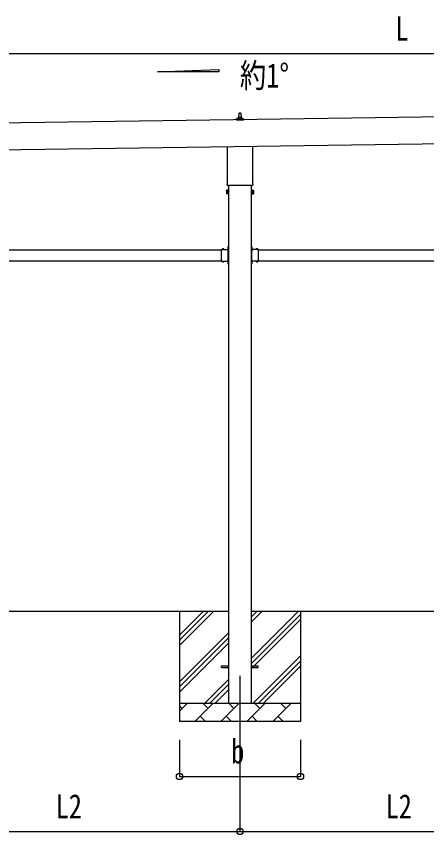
# Model space of a CAD drawing. Units: millimetres, scale not verified. Extents: x -16820 to 16820, y -11880 to 11880.
# Drawn here: x -3143 to -905, y -4099 to 364 of the extents above; entities that cross this region are included whole.
import ezdxf
from ezdxf.enums import TextEntityAlignment as Align

# ---------------------------------------------------------------- set-up
doc = ezdxf.new("R2010")
doc.units = ezdxf.units.MM
doc.header["$LTSCALE"] = 50
for name, color, linetype in [('0-2_USER1', 3, 'Continuous'), ('0-4_YKK_12', 2, 'Continuous'), ('0-5_YKK_13', 4, 'Continuous'), ('0-6_YKK_A1', 4, 'Continuous'), ('0-7_YKK_D', 6, 'Continuous')]:
    doc.layers.add(name, color=color, linetype=linetype)
doc.styles.add('ＭＳ ゴシック', font='')
doc.styles.get('ＭＳ ゴシック').set_extended_font_data('MS Gothic')

msp = doc.modelspace()

# ---------------------------------------------------------------- linework, layer by layer
at = {"layer": '0-4_YKK_12'}
msp.add_line((-1923.42, -3232), (-1923.42, -3732), dxfattribs=at)
at = {"layer": '0-5_YKK_13'}
for p, q in [((-1929.42, -187.02), (-1928.69, -163.5)), ((-1927.69, -162.52), (-1919.15, -162.52)), ((-1918.15, -163.5), (-1917.42, -187.02)), ((-1941.67, -202.52), (-1941.67, -194.81)), ((-1905.17, -202.52), (-1941.67, -202.52)), ((-1941.29, -194.02), (-1905.55, -194.02)), ((-1940.91, -193.84), (-1934.19, -192.21)), ((-1933.8, -192.02), (-1913.04, -192.02)), ((-1933.42, -191.24), (-1933.42, -187.02)), ((-1932.42, -187.02), (-1914.42, -187.02)), ((-1913.42, -191.24), (-1913.42, -187.02)), ((-1905.94, -193.84), (-1912.66, -192.21)), ((-1905.17, -202.52), (-1905.17, -194.81)), ((-1991.72, -546.51), (-1991.72, -345.86)), ((-1855.12, -343.91), (-1855.12, -546.51)), ((-1993.42, -555.29), (-1993.42, -549.79)), ((-1855.48, -558.79), (-1991.36, -558.79)), ((-1853.42, -549.79), (-1853.42, -555.29)), ((-1997.42, -584.79), (-1996.66, -583.47)), ((-1997.42, -584.79), (-1997.42, -601.79)), ((-1997.42, -601.79), (-1996.66, -603.1)), ((-1990.42, -588.38), (-1996.66, -588.38)), ((-1990.42, -598.19), (-1996.66, -598.19)), ((-1990.42, -603.1), (-1996.66, -603.1)), ((-1987.92, -602.49), (-1990.42, -602.49)), ((-1858.92, -602.49), (-1856.42, -602.49)), ((-1856.42, -588.38), (-1850.18, -588.38)), ((-1856.42, -598.19), (-1850.18, -598.19)), ((-1856.42, -603.1), (-1850.18, -603.1)), ((-1849.42, -584.79), (-1850.18, -583.47)), ((-1849.42, -601.79), (-1850.18, -603.1)), ((-1849.42, -584.79), (-1849.42, -601.79)), ((-1987.52, -891.5), (-1985.92, -891.5)), ((-1987.52, -908.46), (-1987.52, -891.5)), ((-1859.32, -891.5), (-1860.92, -891.5)), ((-1859.32, -908.46), (-1859.32, -891.5)), ((-2023.92, -917.29), (-2023.92, -906.9)), ((-2023.92, -906.9), (-1987.52, -906.9)), ((-2023.92, -959.29), (-2023.92, -918.71)), ((-2020.66, -906.04), (-2020.66, -906.2)), ((-2019.96, -906.9), (-2011.89, -906.9)), ((-2017.05, -906.9), (-2018.37, -904.24)), ((-2014.8, -906.9), (-2013.47, -904.24)), ((-2011.19, -906.04), (-2011.19, -906.2)), ((-1991.62, -899), (-1985.92, -899)), ((-1987.92, -908.5), (-1990.92, -908.5)), ((-1987.52, -897.87), (-1990.18, -896.55)), ((-1987.52, -900.13), (-1990.18, -901.45)), ((-1988.38, -894.27), (-1988.22, -894.27)), ((-1988.38, -903.74), (-1988.22, -903.74)), ((-1987.92, -917.29), (-1987.92, -910.5)), ((-1987.92, -959.29), (-1987.92, -918.71)), ((-1987.52, -894.97), (-1987.52, -903.04)), ((-1985.92, -896), (-1987.52, -896)), ((-1987.52, -897), (-1985.92, -897)), ((-1987.52, -901), (-1985.92, -901)), ((-1985.92, -902), (-1987.52, -902)), ((-1860.92, -896), (-1859.32, -896)), ((-1859.32, -897), (-1860.92, -897)), ((-1855.22, -899), (-1860.92, -899)), ((-1859.32, -901), (-1860.92, -901)), ((-1860.92, -902), (-1859.32, -902)), ((-1859.32, -894.97), (-1859.32, -903.04)), ((-1859.32, -897.87), (-1856.66, -896.55)), ((-1859.32, -900.13), (-1856.66, -901.45)), ((-1822.92, -906.9), (-1859.32, -906.9)), ((-1858.92, -908.5), (-1855.92, -908.5)), ((-1858.92, -917.29), (-1858.92, -910.5)), ((-1858.92, -959.29), (-1858.92, -918.71)), ((-1858.46, -894.27), (-1858.62, -894.27)), ((-1858.46, -903.74), (-1858.62, -903.74)), ((-1835.66, -906.04), (-1835.66, -906.2)), ((-1826.89, -906.9), (-1834.96, -906.9)), ((-1832.05, -906.9), (-1833.37, -904.24)), ((-1829.8, -906.9), (-1828.47, -904.24)), ((-1826.19, -906.04), (-1826.19, -906.2)), ((-1822.92, -917.29), (-1822.92, -906.9)), ((-1822.92, -959.29), (-1822.92, -918.71)), ((-2023.92, -971.1), (-2023.92, -960.71)), ((-2023.92, -971.1), (-1987.52, -971.1)), ((-2020.66, -971.96), (-2020.66, -971.8)), ((-2019.96, -971.1), (-2011.89, -971.1)), ((-2017.05, -971.1), (-2018.37, -973.76)), ((-2014.8, -971.1), (-2013.47, -973.76)), ((-2011.19, -971.96), (-2011.19, -971.8)), ((-1990.92, -969.5), (-1987.92, -969.5)), ((-1987.52, -977.87), (-1990.18, -976.55)), ((-1987.52, -980.13), (-1990.18, -981.45)), ((-1988.38, -974.27), (-1988.22, -974.27)), ((-1987.92, -967.5), (-1987.92, -960.71)), ((-1987.52, -986.5), (-1987.52, -969.54)), ((-1987.52, -974.97), (-1987.52, -983.04)), ((-1987.52, -977), (-1985.92, -977)), ((-1987.52, -981), (-1985.92, -981)), ((-1859.32, -977), (-1860.92, -977)), ((-1859.32, -981), (-1860.92, -981)), ((-1859.32, -986.5), (-1859.32, -969.54)), ((-1822.92, -971.1), (-1859.32, -971.1)), ((-1859.32, -974.97), (-1859.32, -983.04)), ((-1859.32, -977.87), (-1856.66, -976.55)), ((-1859.32, -980.13), (-1856.66, -981.45)), ((-1858.92, -967.5), (-1858.92, -960.71)), ((-1855.92, -969.5), (-1858.92, -969.5)), ((-1858.46, -974.27), (-1858.62, -974.27)), ((-1835.66, -971.96), (-1835.66, -971.8)), ((-1826.89, -971.1), (-1834.96, -971.1)), ((-1832.05, -971.1), (-1833.37, -973.76)), ((-1829.8, -971.1), (-1828.47, -973.76)), ((-1826.19, -971.96), (-1826.19, -971.8)), ((-1822.92, -971.1), (-1822.92, -960.71)), ((-1988.38, -983.74), (-1988.22, -983.74)), ((-1987.52, -986.5), (-1985.92, -986.5)), ((-1859.32, -986.5), (-1860.92, -986.5)), ((-1858.46, -983.74), (-1858.62, -983.74)), ((-2023.42, -3177.5), (-1985.92, -3177.5)), ((-2023.42, -3186.5), (-2023.42, -3177.5)), ((-2023.42, -3186.5), (-1985.92, -3186.5)), ((-1860.92, -3177.5), (-1823.42, -3177.5)), ((-1860.92, -3186.5), (-1823.42, -3186.5)), ((-1823.42, -3186.5), (-1823.42, -3177.5))]:
    msp.add_line(p, q, dxfattribs=at)
for points in [[(-1990.42, -603.1), (-1990.42, -583.47), (-1996.66, -583.47)], [(-1990.42, -602.49), (-1990.42, -584.09), (-1987.92, -584.09)], [(-1856.42, -602.49), (-1856.42, -584.09), (-1858.92, -584.09)], [(-1856.42, -603.1), (-1856.42, -583.47), (-1850.18, -583.47)], [(-1985.92, -906.5), (-1985.92, -900.5), (-1985.92, -897.5), (-1985.92, -891.5)], [(-1860.92, -906.5), (-1860.92, -900.5), (-1860.92, -897.5), (-1860.92, -891.5)], [(-1987.92, -910.5), (-1990.92, -910.5), (-1990.92, -906.9)], [(-1858.92, -910.5), (-1855.92, -910.5), (-1855.92, -906.9)], [(-1987.92, -967.5), (-1990.92, -967.5), (-1990.92, -971.1)], [(-1985.92, -986.5), (-1985.92, -980.5), (-1985.92, -977.5), (-1985.92, -971.5)], [(-1860.92, -986.5), (-1860.92, -980.5), (-1860.92, -977.5), (-1860.92, -971.5)], [(-1858.92, -967.5), (-1855.92, -967.5), (-1855.92, -971.1)]]:
    msp.add_lwpolyline(points, dxfattribs=at)
for points in [[(-1987.92, -603.79), (-1987.92, -582.79), (-1985.92, -582.79), (-1985.92, -603.79)], [(-1858.92, -603.79), (-1858.92, -582.79), (-1860.92, -582.79), (-1860.92, -603.79)]]:
    msp.add_lwpolyline(points, close=True, dxfattribs=at)
for centre, radius, start, end in [((-1927.69, -163.52), 1, 90, 178.60509), ((-1919.15, -163.52), 1, 1.39491, 90), ((-1940.67, -194.81), 1, 103.62699, 180), ((-1934.42, -191.24), 1, 283.62699, 0), ((-1929.34, -187.66), 4.13, 90, 171.17633), ((-1932.42, -188.02), 1, 90, 180), ((-1920.09, -187.02), 4.83, 133.60282, 180), ((-1926.75, -187.02), 4.83, 0, 46.39718), ((-1917.51, -187.66), 4.13, 8.82367, 90), ((-1914.42, -188.02), 1, 0, 90), ((-1912.42, -191.24), 1, 180, 256.37301), ((-1906.17, -194.81), 1, 0, 76.37301), ((-1989.42, -549.79), 4, 125.09963, 180), ((-1989.42, -555.29), 4, 180, 194.47751), ((-1989.42, -555.29), 4, 194.47751, 241.04498), ((-1857.42, -555.29), 4, 298.95502, 345.52249), ((-1857.42, -549.79), 4, 0, 54.90037), ((-1857.42, -555.29), 4, 345.52249, 0), ((-1993.08, -585.92), 4.34, 145.61575, 214.38425), ((-1981.18, -593.29), 16.24, 162.41205, 197.58795), ((-1993.08, -600.65), 4.34, 145.61575, 214.38425), ((-1853.77, -585.92), 4.34, 325.61575, 34.38425), ((-1865.66, -593.29), 16.24, 342.41205, 17.58795), ((-1853.77, -600.65), 4.34, 325.61575, 34.38425), ((-2024.62, -918), 1, 314.427, 45.573), ((-2019.96, -906.2), 0.7, 180, 270), ((-2019.79, -906.04), 0.862, 129.12355, 180), ((-2015.92, -910.8), 7, 90, 129.12355), ((-2015.92, -910.8), 7, 50.87645, 90), ((-2011.89, -906.2), 0.7, 270, 0), ((-2012.05, -906.04), 0.862, 0, 50.87645), ((-1983.62, -899), 7, 140.87645, 180), ((-1983.62, -899), 7, 180, 219.12355), ((-1988.38, -895.13), 0.862, 90, 140.87645), ((-1988.38, -902.87), 0.862, 219.12355, 270), ((-1988.22, -894.97), 0.7, 0, 90), ((-1988.22, -903.04), 0.7, 270, 0), ((-1987.22, -918), 1, 134.427, 225.573), ((-1987.92, -906.5), 2, 270, 0), ((-1858.92, -906.5), 2, 180, 270), ((-1858.62, -894.97), 0.7, 90, 180), ((-1858.62, -903.04), 0.7, 180, 270), ((-1859.62, -918), 1, 314.427, 45.573), ((-1858.46, -895.13), 0.862, 39.12355, 90), ((-1858.46, -902.87), 0.862, 270, 320.87645), ((-1863.22, -899), 7, 0, 39.12355), ((-1863.22, -899), 7, 320.87645, 0), ((-1834.96, -906.2), 0.7, 180, 270), ((-1834.79, -906.04), 0.862, 129.12355, 180), ((-1830.92, -910.8), 7, 90, 129.12355), ((-1830.92, -910.8), 7, 50.87645, 90), ((-1826.89, -906.2), 0.7, 270, 0), ((-1827.05, -906.04), 0.862, 0, 50.87645), ((-1822.22, -918), 1, 134.427, 225.573), ((-2024.62, -960), 1, 314.427, 45.573), ((-2019.96, -971.8), 0.7, 90, 180), ((-2019.79, -971.96), 0.862, 180, 230.87645), ((-2015.92, -967.2), 7, 230.87645, 270), ((-2015.92, -967.2), 7, 270, 309.12355), ((-2011.89, -971.8), 0.7, 0, 90), ((-2012.05, -971.96), 0.862, 309.12355, 0), ((-1983.62, -979), 7, 140.87645, 180), ((-1983.62, -979), 7, 180, 219.12355), ((-1988.38, -975.13), 0.862, 90, 140.87645), ((-1987.22, -960), 1, 134.427, 225.573), ((-1988.22, -974.97), 0.7, 0, 90), ((-1987.92, -971.5), 2, 0, 90), ((-1858.92, -971.5), 2, 90, 180), ((-1858.62, -974.97), 0.7, 90, 180), ((-1859.62, -960), 1, 314.427, 45.573), ((-1858.46, -975.13), 0.862, 39.12355, 90), ((-1863.22, -979), 7, 0, 39.12355), ((-1863.22, -979), 7, 320.87645, 0), ((-1834.96, -971.8), 0.7, 90, 180), ((-1834.79, -971.96), 0.862, 180, 230.87645), ((-1830.92, -967.2), 7, 230.87645, 270), ((-1830.92, -967.2), 7, 270, 309.12355), ((-1826.89, -971.8), 0.7, 0, 90), ((-1827.05, -971.96), 0.862, 309.12355, 0), ((-1822.22, -960), 1, 134.427, 225.573), ((-1988.38, -982.87), 0.862, 219.12355, 270), ((-1988.22, -983.04), 0.7, 270, 0), ((-1858.62, -983.04), 0.7, 180, 270), ((-1858.46, -982.87), 0.862, 270, 320.87645)]:
    msp.add_arc(centre, radius, start, end, dxfattribs=at)
at = {"layer": '0-6_YKK_A1'}
for p, q in [((-2374.17, 61.82), (-2038.17, 74.24)), ((-2038.17, 61.82), (-2374.17, 61.82)), ((-2038.17, 74.24), (-2038.17, 61.82)), ((1031.31, -157.69), (-4355.73, -234.61)), ((-4353.66, -379.6), (1033.38, -302.65)), ((-1985.92, -558.79), (-1985.92, -3382)), ((-1860.92, -3382), (-1860.92, -558.79)), ((-3622.92, -909), (-2023.92, -909)), ((-1822.92, -909), (-223.92, -909)), ((-3622.92, -969), (-2023.92, -969)), ((-1990.92, -969), (-1986.42, -969)), ((-1855.92, -969), (-1860.42, -969)), ((-1822.92, -969), (-223.92, -969)), ((-1985.92, -2882), (-3660.92, -2882)), ((-2253.42, -2882), (-2253.42, -3482)), ((-2253.42, -3067.05), (-2068.37, -2882)), ((-2253.42, -3038.77), (-2096.65, -2882)), ((-2253.42, -3010.48), (-2124.94, -2882)), ((-185.92, -2882), (-1860.92, -2882)), ((-1860.92, -3137.1), (-1605.82, -2882)), ((-1860.92, -2939.11), (-1803.81, -2882)), ((-1860.92, -2910.82), (-1832.1, -2882)), ((-1860.92, -3165.38), (-1593.42, -2897.88)), ((-1593.42, -2882), (-1593.42, -3482)), ((-1860.92, -3193.67), (-1593.42, -2926.17)), ((-2253.42, -3265.04), (-1985.92, -2997.54)), ((-2253.42, -3293.32), (-1985.92, -3025.82)), ((-2253.42, -3321.61), (-1985.92, -3054.11)), ((-1851.26, -3382), (-1593.42, -3124.16)), ((-1822.98, -3382), (-1593.42, -3152.44)), ((-1794.7, -3382), (-1593.42, -3180.73)), ((-2115.82, -3382), (-1985.92, -3252.1)), ((-2087.54, -3382), (-1985.92, -3280.38)), ((-2059.25, -3382), (-1985.92, -3308.67)), ((-2253.42, -3382), (-1593.42, -3382)), ((-2253.42, -3424.89), (-2210.53, -3382)), ((-2169.11, -3482), (-2069.11, -3382)), ((-2097.66, -3410.55), (-2126.21, -3382)), ((-2027.68, -3482), (-1927.68, -3382)), ((-1956.24, -3410.55), (-1984.79, -3382)), ((-1886.26, -3482), (-1786.26, -3382)), ((-1814.82, -3410.55), (-1843.37, -3382)), ((-1744.84, -3482), (-1644.84, -3382)), ((-1673.4, -3410.55), (-1701.95, -3382)), ((-1596.71, -3382), (-1593.42, -3378.72)), ((-2239.08, -3410.55), (-2253.42, -3396.21)), ((-2140.55, -3453.45), (-2112, -3482)), ((-1999.13, -3453.45), (-1970.58, -3482)), ((-1857.71, -3453.45), (-1829.16, -3482)), ((-1716.29, -3453.45), (-1687.74, -3482)), ((-1593.42, -3482), (-2253.42, -3482))]:
    msp.add_line(p, q, dxfattribs=at)
for points in [[(-1990.92, -909), (-1986.42, -909), (-1986.42, -969)], [(-1855.92, -909), (-1860.42, -909), (-1860.42, -969)]]:
    msp.add_lwpolyline(points, dxfattribs=at)
at = {"layer": '0-7_YKK_D'}
for p, q in [((2118.22, 160.89), (-4173.22, 160.89)), ((-2253.42, -3582), (-2253.42, -3783)), ((-1923.42, -3582), (-1923.42, -4083)), ((-1923.42, -3582), (-1923.42, -4083)), ((-1593.42, -3582), (-1593.42, -3783)), ((-2253.42, -3782), (-1593.42, -3782)), ((-3723.42, -4082), (-1923.42, -4082)), ((-1923.42, -4082), (-123.42, -4082))]:
    msp.add_line(p, q, dxfattribs=at)
for centre in [(-2253.42, -3782), (-1593.42, -3782), (-1923.42, -4082), (-1923.42, -4082)]:
    msp.add_circle(centre, 17, dxfattribs=at)

# ---------------------------------------------------------------- texts
at = {"layer": '0-2_USER1', "style": 'ＭＳ ゴシック', "width": 0.8}
msp.add_text('約1°', height=132, dxfattribs=at).set_placement((-1924.36, -63.56), align=Align.BOTTOM_LEFT)
at = {"layer": '0-7_YKK_D', "style": 'ＭＳ ゴシック', "width": 0.8}
for s, p in [('L', (-1075.5, 192.89)), ('b', (-1971.42, -3750)), ('L2', (-2929.02, -4050)), ('L2', (-1129.02, -4050))]:
    msp.add_text(s, height=132, dxfattribs=at).set_placement(p, align=Align.BOTTOM_LEFT)

doc.saveas('drawing.dxf')
